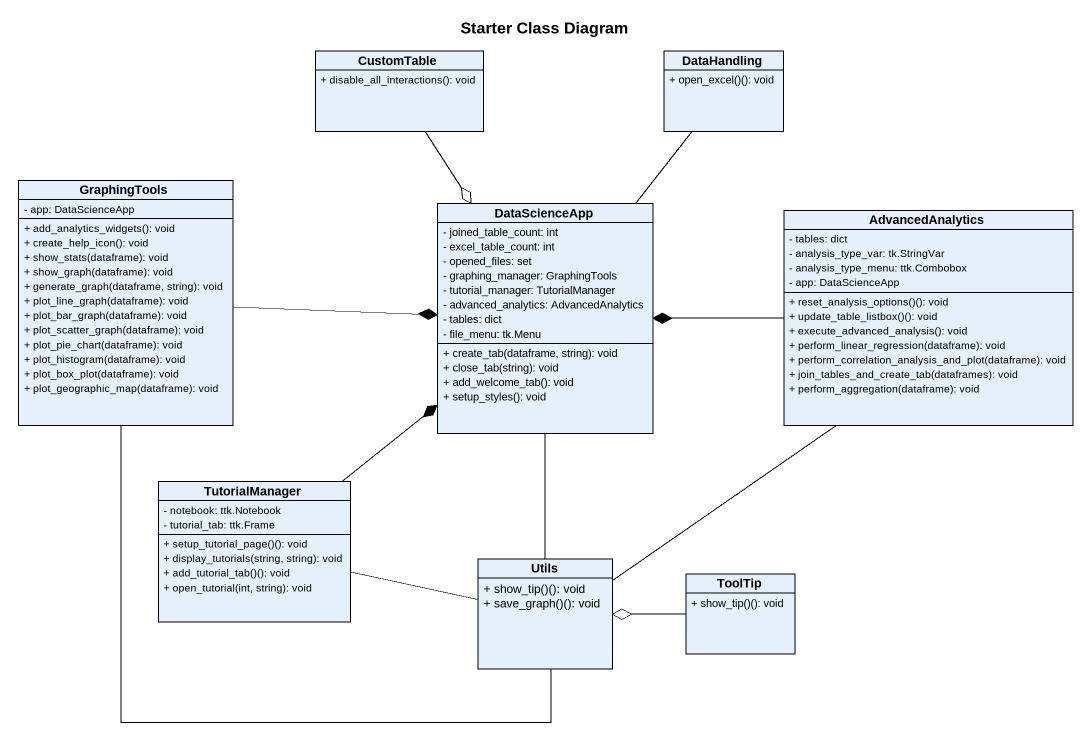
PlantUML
@startuml
title Starter Class Diagram
hide circle
hide empty members
skinparam classAttributeIconSize 0
class CustomTable {
  + disable_all_interactions(): void
}
class DataHandling {
  + open_excel()(): void
}
class GraphingTools {
  - app: DataScienceApp
  + add_analytics_widgets(): void
  + create_help_icon(): void
  + show_stats(dataframe): void
  + show_graph(dataframe): void
  + generate_graph(dataframe, string): void
  + plot_line_graph(dataframe): void
  + plot_bar_graph(dataframe): void
  + plot_scatter_graph(dataframe): void
  + plot_pie_chart(dataframe): void
  + plot_histogram(dataframe): void
  + plot_box_plot(dataframe): void
  + plot_geographic_map(dataframe): void
}
class DataScienceApp {
  - joined_table_count: int
  - excel_table_count: int
  - opened_files: set
  - graphing_manager: GraphingTools
  - tutorial_manager: TutorialManager
  - advanced_analytics: AdvancedAnalytics
  - tables: dict
  - file_menu: tk.Menu
  + create_tab(dataframe, string): void
  + close_tab(string): void
  + add_welcome_tab(): void
  + setup_styles(): void
}
class AdvancedAnalytics {
  - tables: dict
  - analysis_type_var: tk.StringVar
  - analysis_type_menu: ttk.Combobox
  - app: DataScienceApp
  + reset_analysis_options()(): void
  + update_table_listbox()(): void
  + execute_advanced_analysis(): void
  + perform_linear_regression(dataframe): void
  + perform_correlation_analysis_and_plot(dataframe): void
  + join_tables_and_create_tab(dataframes): void
  + perform_aggregation(dataframe): void
}
class TutorialManager {
  - notebook: ttk.Notebook
  - tutorial_tab: ttk.Frame
  + setup_tutorial_page()(): void
  + display_tutorials(string, string): void
  + add_tutorial_tab()(): void
  + open_tutorial(int, string): void
}
class Utils {
  + show_tip()(): void
  + save_graph()(): void
}
class ToolTip {
  + show_tip()(): void
}
CustomTable --o DataScienceApp
DataHandling -- DataScienceApp
GraphingTools -right-* DataScienceApp
AdvancedAnalytics -left-* DataScienceApp
TutorialManager -up-* DataScienceApp
Utils -up- GraphingTools
Utils -up- DataScienceApp
Utils -up- AdvancedAnalytics
Utils -left- TutorialManager
ToolTip -left-o Utils
@enduml
